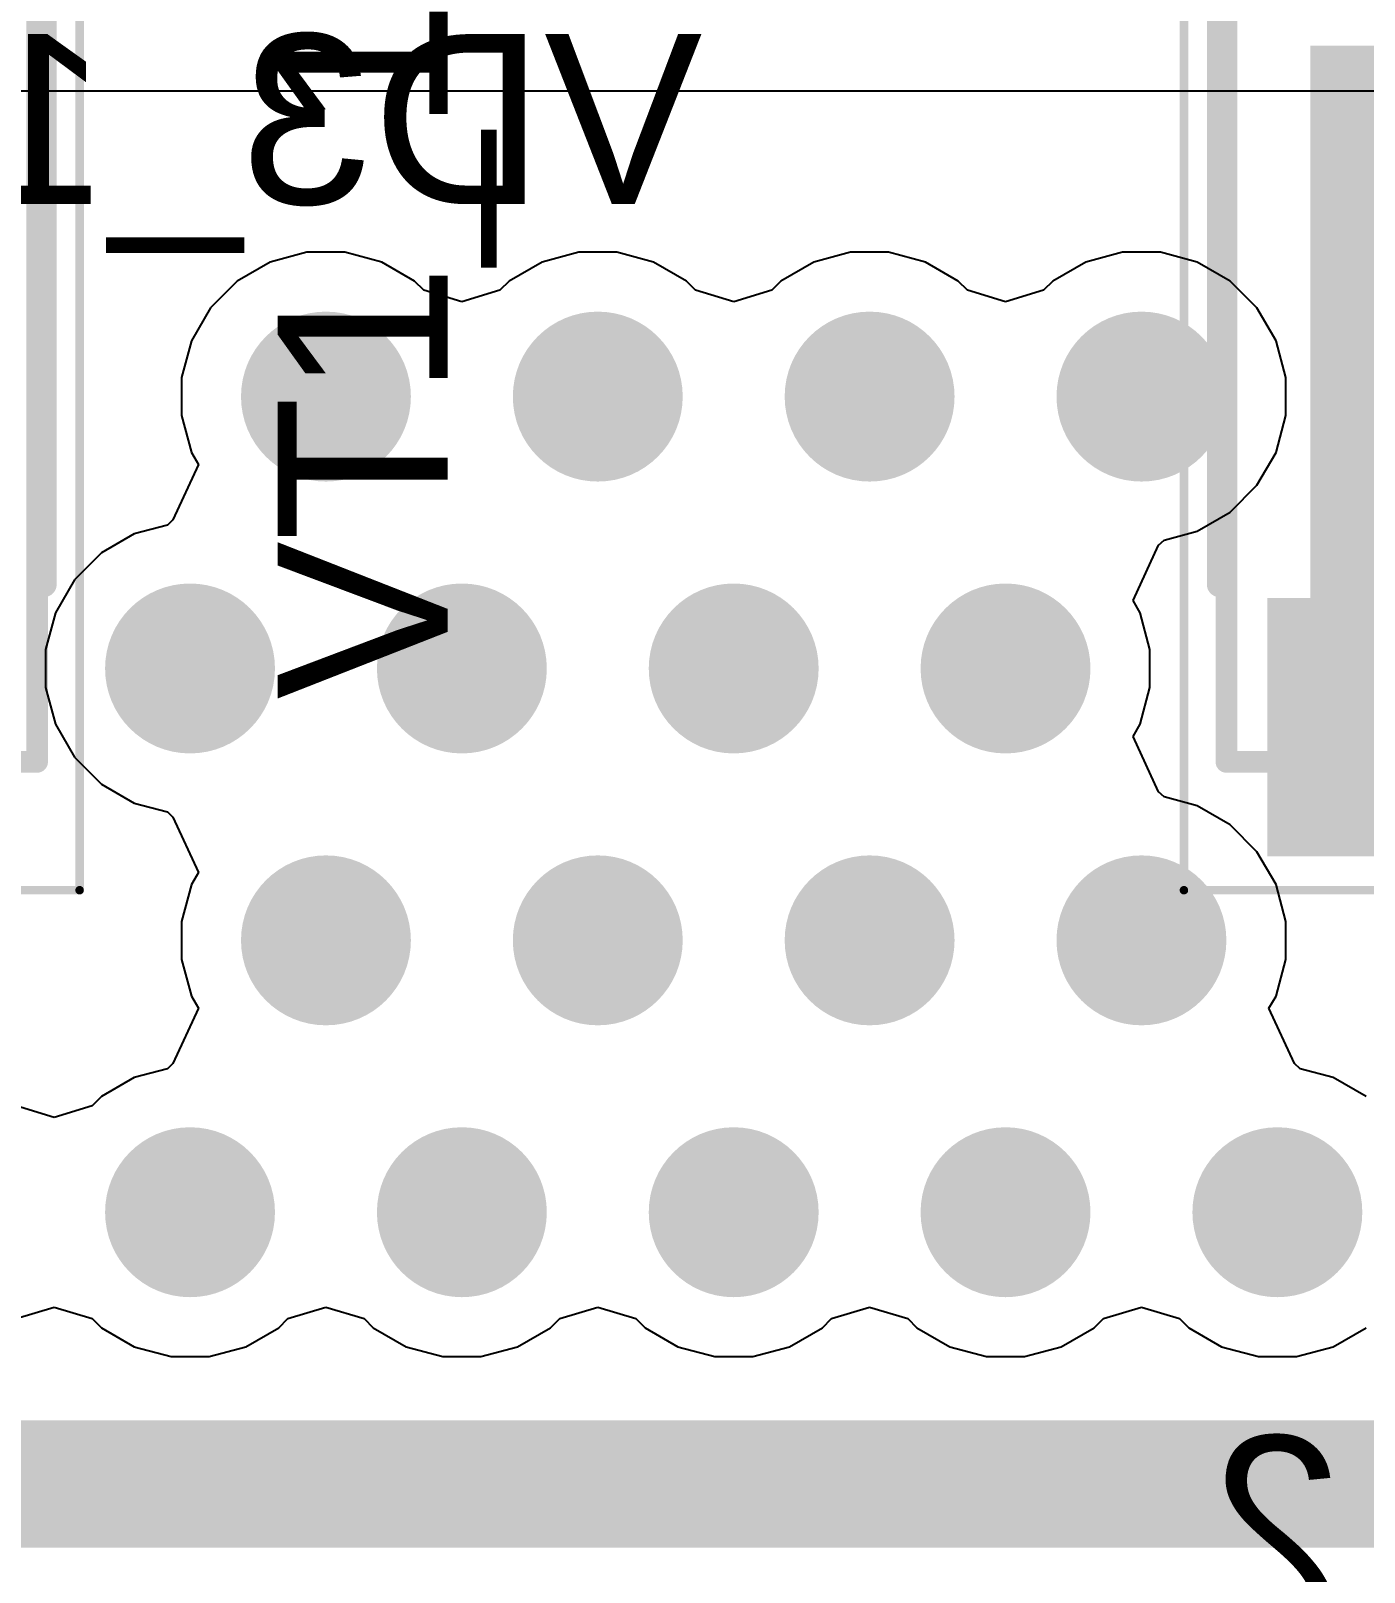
# Model space of a CAD drawing. Header units: inches. Extents: x 0 to 106, y 0 to 106.
# Drawn here: x 44.46 to 52.31, y 65.28 to 74.35 of the extents above; entities that cross this region are included whole.
import ezdxf

# ---------------------------------------------------------------- set-up
doc = ezdxf.new("R2010")
doc.units = ezdxf.units.IN
for name, color, linetype in [('Bottom Layer', 5, 'Continuous'), ('Bottom Overlay', 54, 'Continuous'), ('Layer 1', 16, 'Continuous'), ('Layer 2', 76, 'Continuous'), ('Mechanical 13', 56, 'Continuous'), ('Mechanical 15', 56, 'Continuous'), ('Top Layer', 1, 'Continuous'), ('Top Overlay', 2, 'Continuous'), ('Top Paste', 8, 'Continuous'), ('Top Solder', 216, 'Continuous'), ('Via Holes', 16, 'Continuous')]:
    doc.layers.add(name, color=color, linetype=linetype)
doc.styles.add('Arial', font='', dxfattribs={"height": 0.2})
doc.styles.get('Arial').set_extended_font_data('Arial')

# ---------------------------------------------------------------- blocks, each defined once
blk = doc.blocks.new('PQFN_5_6_367')
at = {"layer": 'Top Layer'}
for points in [[(-3.455, 2.21), (-2.035, 2.21), (-2.035, 1.6), (-3.455, 1.6)], [(3.455, 1.6), (2.035, 1.6), (2.035, 2.21), (3.455, 2.21)], [(-1.215, 1.955), (2.535, 1.955), (2.535, -1.955), (-1.215, -1.955)], [(-3.455, 0.94), (-2.035, 0.94), (-2.035, 0.33), (-3.455, 0.33)], [(3.455, 0.33), (2.035, 0.33), (2.035, 0.94), (3.455, 0.94)], [(-3.455, -0.33), (-2.035, -0.33), (-2.035, -0.94), (-3.455, -0.94)], [(3.455, -0.94), (2.035, -0.94), (2.035, -0.33), (3.455, -0.33)], [(-3.455, -1.6), (-2.035, -1.6), (-2.035, -2.21), (-3.455, -2.21)], [(3.455, -2.21), (2.035, -2.21), (2.035, -1.6), (3.455, -1.6)]]:
    blk.add_hatch(color=1, dxfattribs=at).paths.add_polyline_path(points)
at = {"layer": 'Top Paste'}
for points in [[(-3.455, 2.21), (-2.035, 2.21), (-2.035, 1.6), (-3.455, 1.6)], [(3.455, 1.6), (2.035, 1.6), (2.035, 2.21), (3.455, 2.21)], [(-3.455, 0.94), (-2.035, 0.94), (-2.035, 0.33), (-3.455, 0.33)], [(3.455, 0.33), (2.035, 0.33), (2.035, 0.94), (3.455, 0.94)], [(-3.455, -0.33), (-2.035, -0.33), (-2.035, -0.94), (-3.455, -0.94)], [(3.455, -0.94), (2.035, -0.94), (2.035, -0.33), (3.455, -0.33)], [(-3.455, -1.6), (-2.035, -1.6), (-2.035, -2.21), (-3.455, -2.21)], [(3.455, -2.21), (2.035, -2.21), (2.035, -1.6), (3.455, -1.6)]]:
    blk.add_hatch(color=8, dxfattribs=at).paths.add_polyline_path(points)
at = {"layer": 'Top Solder'}
for points in [[(-3.505, 2.26), (-1.985, 2.26), (-1.985, 1.55), (-3.505, 1.55)], [(3.505, 1.55), (1.985, 1.55), (1.985, 2.26), (3.505, 2.26)], [(-1.265, 2.005), (2.585, 2.005), (2.585, -2.005), (-1.265, -2.005)], [(-3.505, 0.99), (-1.985, 0.99), (-1.985, 0.28), (-3.505, 0.28)], [(3.505, 0.28), (1.985, 0.28), (1.985, 0.99), (3.505, 0.99)], [(-3.505, -0.28), (-1.985, -0.28), (-1.985, -0.99), (-3.505, -0.99)], [(3.505, -0.99), (1.985, -0.99), (1.985, -0.28), (3.505, -0.28)], [(-3.505, -1.55), (-1.985, -1.55), (-1.985, -2.26), (-3.505, -2.26)], [(3.505, -2.26), (1.985, -2.26), (1.985, -1.55), (3.505, -1.55)]]:
    blk.add_hatch(color=216, dxfattribs=at).paths.add_polyline_path(points)
at = {"layer": 'Mechanical 13'}
for points in [[(-2.95, -2.5, 0.127, 0.127, 0), (-2.95, 2.5, 0.127, 0.127, 0)], [(2.95, 2.5, 0.127, 0.127, 0), (-2.95, 2.5, 0.127, 0.127, 0)], [(2.95, -2.5, 0.127, 0.127, 0), (2.95, 2.5, 0.127, 0.127, 0)], [(2.95, -2.5, 0.127, 0.127, 0), (-2.95, -2.5, 0.127, 0.127, 0)]]:
    blk.add_lwpolyline(points, format="xyseb", dxfattribs=at)
for points in [[(-2.9817, 2.5, 0.0635, 0.0635, 1), (-2.9182, 2.5, 0.0635, 0.0635, 1)], [(-2.9817, 2.5, 0.0635, 0.0635, 1), (-2.9182, 2.5, 0.0635, 0.0635, 1)], [(2.9182, 2.5, 0.0635, 0.0635, 1), (2.9817, 2.5, 0.0635, 0.0635, 1)], [(2.9182, 2.5, 0.0635, 0.0635, 1), (2.9817, 2.5, 0.0635, 0.0635, 1)], [(-3.805, 1.905, 0.2, 0.2, 1), (-4.005, 1.905, 0.2, 0.2, 1)], [(-4.055, 1.905, 0.1, 0.1, 1), (-3.955, 1.905, 0.1, 0.1, 1)], [(-3.855, 1.905, 0.1, 0.1, 1), (-3.755, 1.905, 0.1, 0.1, 1)], [(-2.9817, -2.5, 0.0635, 0.0635, 1), (-2.9182, -2.5, 0.0635, 0.0635, 1)], [(-2.9817, -2.5, 0.0635, 0.0635, 1), (-2.9182, -2.5, 0.0635, 0.0635, 1)], [(2.9182, -2.5, 0.0635, 0.0635, 1), (2.9817, -2.5, 0.0635, 0.0635, 1)], [(2.9182, -2.5, 0.0635, 0.0635, 1), (2.9817, -2.5, 0.0635, 0.0635, 1)]]:
    blk.add_lwpolyline(points, format="xyseb", close=True, dxfattribs=at)
at = {"layer": 'Mechanical 15'}
for points in [[(-3.705, -2.75, 0.05, 0.05, 0), (-3.705, 2.75, 0.05, 0.05, 0)], [(3.705, 2.75, 0.05, 0.05, 0), (-3.705, 2.75, 0.05, 0.05, 0)], [(3.705, -2.75, 0.05, 0.05, 0), (3.705, 2.75, 0.05, 0.05, 0)], [(3.705, -2.75, 0.05, 0.05, 0), (-3.705, -2.75, 0.05, 0.05, 0)]]:
    blk.add_lwpolyline(points, format="xyseb", dxfattribs=at)
for points in [[(-3.7175, 2.75, 0.025, 0.025, 1), (-3.6925, 2.75, 0.025, 0.025, 1)], [(-3.7175, 2.75, 0.025, 0.025, 1), (-3.6925, 2.75, 0.025, 0.025, 1)], [(3.6925, 2.75, 0.025, 0.025, 1), (3.7175, 2.75, 0.025, 0.025, 1)], [(3.6925, 2.75, 0.025, 0.025, 1), (3.7175, 2.75, 0.025, 0.025, 1)], [(-3.7175, -2.75, 0.025, 0.025, 1), (-3.6925, -2.75, 0.025, 0.025, 1)], [(-3.7175, -2.75, 0.025, 0.025, 1), (-3.6925, -2.75, 0.025, 0.025, 1)], [(3.6925, -2.75, 0.025, 0.025, 1), (3.7175, -2.75, 0.025, 0.025, 1)], [(3.6925, -2.75, 0.025, 0.025, 1), (3.7175, -2.75, 0.025, 0.025, 1)]]:
    blk.add_lwpolyline(points, format="xyseb", close=True, dxfattribs=at)
at = {"layer": 'Top Overlay'}
for points in [[(1.905, 2.54, 0.15, 0.15, 0), (-1.651, 2.54, 0.15, 0.15, 0)], [(1.905, -2.54, 0.15, 0.15, 0), (-1.651, -2.54, 0.15, 0.15, 0)]]:
    blk.add_lwpolyline(points, format="xyseb", dxfattribs=at)
for points in [[(-1.6885, 2.54, 0.075, 0.075, 1), (-1.6135, 2.54, 0.075, 0.075, 1)], [(1.8675, 2.54, 0.075, 0.075, 1), (1.9425, 2.54, 0.075, 0.075, 1)], [(-3.805, 1.905, 0.2, 0.2, 1), (-4.005, 1.905, 0.2, 0.2, 1)], [(-4.055, 1.905, 0.1, 0.1, 1), (-3.955, 1.905, 0.1, 0.1, 1)], [(-3.855, 1.905, 0.1, 0.1, 1), (-3.755, 1.905, 0.1, 0.1, 1)], [(-1.6885, -2.54, 0.075, 0.075, 1), (-1.6135, -2.54, 0.075, 0.075, 1)], [(1.8675, -2.54, 0.075, 0.075, 1), (1.9425, -2.54, 0.075, 0.075, 1)]]:
    blk.add_lwpolyline(points, format="xyseb", close=True, dxfattribs=at)
at = {"layer": 'Top Paste'}
for p, q in [((-0.865, 0.175), (-0.865, 1.615)), ((-0.865, 1.615), (0.235, 1.615)), ((0.235, 1.615), (0.235, 0.175)), ((0.585, 0.175), (0.585, 1.615)), ((0.585, 1.615), (1.685, 1.615)), ((1.685, 1.615), (1.685, 0.175)), ((0.235, 0.175), (-0.865, 0.175)), ((1.685, 0.175), (0.585, 0.175)), ((-0.865, -1.615), (-0.865, -0.175)), ((-0.865, -0.175), (0.235, -0.175)), ((0.235, -0.175), (0.235, -1.615)), ((0.585, -1.615), (0.585, -0.175)), ((0.585, -0.175), (1.685, -0.175)), ((1.685, -0.175), (1.685, -1.615)), ((0.235, -1.615), (-0.865, -1.615)), ((1.685, -1.615), (0.585, -1.615))]:
    blk.add_line(p, q, dxfattribs=at)
blk = doc.blocks.new('PQFN_5_6_372')
at = {"layer": 'Top Layer'}
for points in [[(-3.455, 2.21), (-2.035, 2.21), (-2.035, 1.6), (-3.455, 1.6)], [(3.455, 1.6), (2.035, 1.6), (2.035, 2.21), (3.455, 2.21)], [(-1.215, 1.955), (2.535, 1.955), (2.535, -1.955), (-1.215, -1.955)], [(-3.455, 0.94), (-2.035, 0.94), (-2.035, 0.33), (-3.455, 0.33)], [(3.455, 0.33), (2.035, 0.33), (2.035, 0.94), (3.455, 0.94)], [(-3.455, -0.33), (-2.035, -0.33), (-2.035, -0.94), (-3.455, -0.94)], [(3.455, -0.94), (2.035, -0.94), (2.035, -0.33), (3.455, -0.33)], [(-3.455, -1.6), (-2.035, -1.6), (-2.035, -2.21), (-3.455, -2.21)], [(3.455, -2.21), (2.035, -2.21), (2.035, -1.6), (3.455, -1.6)]]:
    blk.add_hatch(color=1, dxfattribs=at).paths.add_polyline_path(points)
at = {"layer": 'Top Paste'}
for points in [[(-3.455, 2.21), (-2.035, 2.21), (-2.035, 1.6), (-3.455, 1.6)], [(3.455, 1.6), (2.035, 1.6), (2.035, 2.21), (3.455, 2.21)], [(-3.455, 0.94), (-2.035, 0.94), (-2.035, 0.33), (-3.455, 0.33)], [(3.455, 0.33), (2.035, 0.33), (2.035, 0.94), (3.455, 0.94)], [(-3.455, -0.33), (-2.035, -0.33), (-2.035, -0.94), (-3.455, -0.94)], [(3.455, -0.94), (2.035, -0.94), (2.035, -0.33), (3.455, -0.33)], [(-3.455, -1.6), (-2.035, -1.6), (-2.035, -2.21), (-3.455, -2.21)], [(3.455, -2.21), (2.035, -2.21), (2.035, -1.6), (3.455, -1.6)]]:
    blk.add_hatch(color=8, dxfattribs=at).paths.add_polyline_path(points)
at = {"layer": 'Top Solder'}
for points in [[(-3.505, 2.26), (-1.985, 2.26), (-1.985, 1.55), (-3.505, 1.55)], [(3.505, 1.55), (1.985, 1.55), (1.985, 2.26), (3.505, 2.26)], [(-1.265, 2.005), (2.585, 2.005), (2.585, -2.005), (-1.265, -2.005)], [(-3.505, 0.99), (-1.985, 0.99), (-1.985, 0.28), (-3.505, 0.28)], [(3.505, 0.28), (1.985, 0.28), (1.985, 0.99), (3.505, 0.99)], [(-3.505, -0.28), (-1.985, -0.28), (-1.985, -0.99), (-3.505, -0.99)], [(3.505, -0.99), (1.985, -0.99), (1.985, -0.28), (3.505, -0.28)], [(-3.505, -1.55), (-1.985, -1.55), (-1.985, -2.26), (-3.505, -2.26)], [(3.505, -2.26), (1.985, -2.26), (1.985, -1.55), (3.505, -1.55)]]:
    blk.add_hatch(color=216, dxfattribs=at).paths.add_polyline_path(points)
at = {"layer": 'Mechanical 13'}
for points in [[(-2.95, -2.5, 0.127, 0.127, 0), (-2.95, 2.5, 0.127, 0.127, 0)], [(2.95, 2.5, 0.127, 0.127, 0), (-2.95, 2.5, 0.127, 0.127, 0)], [(2.95, -2.5, 0.127, 0.127, 0), (2.95, 2.5, 0.127, 0.127, 0)], [(2.95, -2.5, 0.127, 0.127, 0), (-2.95, -2.5, 0.127, 0.127, 0)]]:
    blk.add_lwpolyline(points, format="xyseb", dxfattribs=at)
for points in [[(-2.9817, 2.5, 0.0635, 0.0635, 1), (-2.9182, 2.5, 0.0635, 0.0635, 1)], [(-2.9817, 2.5, 0.0635, 0.0635, 1), (-2.9182, 2.5, 0.0635, 0.0635, 1)], [(2.9182, 2.5, 0.0635, 0.0635, 1), (2.9817, 2.5, 0.0635, 0.0635, 1)], [(2.9182, 2.5, 0.0635, 0.0635, 1), (2.9817, 2.5, 0.0635, 0.0635, 1)], [(-3.805, 1.905, 0.2, 0.2, 1), (-4.005, 1.905, 0.2, 0.2, 1)], [(-4.055, 1.905, 0.1, 0.1, 1), (-3.955, 1.905, 0.1, 0.1, 1)], [(-3.855, 1.905, 0.1, 0.1, 1), (-3.755, 1.905, 0.1, 0.1, 1)], [(-2.9817, -2.5, 0.0635, 0.0635, 1), (-2.9182, -2.5, 0.0635, 0.0635, 1)], [(-2.9817, -2.5, 0.0635, 0.0635, 1), (-2.9182, -2.5, 0.0635, 0.0635, 1)], [(2.9182, -2.5, 0.0635, 0.0635, 1), (2.9817, -2.5, 0.0635, 0.0635, 1)], [(2.9182, -2.5, 0.0635, 0.0635, 1), (2.9817, -2.5, 0.0635, 0.0635, 1)]]:
    blk.add_lwpolyline(points, format="xyseb", close=True, dxfattribs=at)
at = {"layer": 'Mechanical 15'}
for points in [[(-3.705, -2.75, 0.05, 0.05, 0), (-3.705, 2.75, 0.05, 0.05, 0)], [(3.705, 2.75, 0.05, 0.05, 0), (-3.705, 2.75, 0.05, 0.05, 0)], [(3.705, -2.75, 0.05, 0.05, 0), (3.705, 2.75, 0.05, 0.05, 0)], [(3.705, -2.75, 0.05, 0.05, 0), (-3.705, -2.75, 0.05, 0.05, 0)]]:
    blk.add_lwpolyline(points, format="xyseb", dxfattribs=at)
for points in [[(-3.7175, 2.75, 0.025, 0.025, 1), (-3.6925, 2.75, 0.025, 0.025, 1)], [(-3.7175, 2.75, 0.025, 0.025, 1), (-3.6925, 2.75, 0.025, 0.025, 1)], [(3.6925, 2.75, 0.025, 0.025, 1), (3.7175, 2.75, 0.025, 0.025, 1)], [(3.6925, 2.75, 0.025, 0.025, 1), (3.7175, 2.75, 0.025, 0.025, 1)], [(-3.7175, -2.75, 0.025, 0.025, 1), (-3.6925, -2.75, 0.025, 0.025, 1)], [(-3.7175, -2.75, 0.025, 0.025, 1), (-3.6925, -2.75, 0.025, 0.025, 1)], [(3.6925, -2.75, 0.025, 0.025, 1), (3.7175, -2.75, 0.025, 0.025, 1)], [(3.6925, -2.75, 0.025, 0.025, 1), (3.7175, -2.75, 0.025, 0.025, 1)]]:
    blk.add_lwpolyline(points, format="xyseb", close=True, dxfattribs=at)
at = {"layer": 'Top Overlay'}
for points in [[(1.905, 2.54, 0.15, 0.15, 0), (-1.651, 2.54, 0.15, 0.15, 0)], [(1.905, -2.54, 0.15, 0.15, 0), (-1.651, -2.54, 0.15, 0.15, 0)]]:
    blk.add_lwpolyline(points, format="xyseb", dxfattribs=at)
for points in [[(-1.6885, 2.54, 0.075, 0.075, 1), (-1.6135, 2.54, 0.075, 0.075, 1)], [(1.8675, 2.54, 0.075, 0.075, 1), (1.9425, 2.54, 0.075, 0.075, 1)], [(-3.805, 1.905, 0.2, 0.2, 1), (-4.005, 1.905, 0.2, 0.2, 1)], [(-4.055, 1.905, 0.1, 0.1, 1), (-3.955, 1.905, 0.1, 0.1, 1)], [(-3.855, 1.905, 0.1, 0.1, 1), (-3.755, 1.905, 0.1, 0.1, 1)], [(-1.6885, -2.54, 0.075, 0.075, 1), (-1.6135, -2.54, 0.075, 0.075, 1)], [(1.8675, -2.54, 0.075, 0.075, 1), (1.9425, -2.54, 0.075, 0.075, 1)]]:
    blk.add_lwpolyline(points, format="xyseb", close=True, dxfattribs=at)
at = {"layer": 'Top Paste'}
for p, q in [((-0.865, 0.175), (-0.865, 1.615)), ((-0.865, 1.615), (0.235, 1.615)), ((0.235, 1.615), (0.235, 0.175)), ((0.585, 0.175), (0.585, 1.615)), ((0.585, 1.615), (1.685, 1.615)), ((1.685, 1.615), (1.685, 0.175)), ((0.235, 0.175), (-0.865, 0.175)), ((1.685, 0.175), (0.585, 0.175)), ((-0.865, -1.615), (-0.865, -0.175)), ((-0.865, -0.175), (0.235, -0.175)), ((0.235, -0.175), (0.235, -1.615)), ((0.585, -1.615), (0.585, -0.175)), ((0.585, -0.175), (1.685, -0.175)), ((1.685, -0.175), (1.685, -1.615)), ((0.235, -1.615), (-0.865, -1.615)), ((1.685, -1.615), (0.585, -1.615))]:
    blk.add_line(p, q, dxfattribs=at)

msp = doc.modelspace()

# ---------------------------------------------------------------- hatches: boundary and pattern name
at = {"layer": 'Bottom Layer'}
h = msp.add_hatch(color=5, dxfattribs=at)
edge = h.paths.add_edge_path()
edge.add_arc((46.2, 72.2), 0.5, 0, 360)
h = msp.add_hatch(color=5, dxfattribs=at)
edge = h.paths.add_edge_path()
edge.add_arc((47.8, 72.2), 0.5, 0, 360)
h = msp.add_hatch(color=5, dxfattribs=at)
edge = h.paths.add_edge_path()
edge.add_arc((49.4, 72.2), 0.5, 0, 360)
h = msp.add_hatch(color=5, dxfattribs=at)
edge = h.paths.add_edge_path()
edge.add_arc((51, 72.2), 0.5, 0, 360)
h = msp.add_hatch(color=5, dxfattribs=at)
edge = h.paths.add_edge_path()
edge.add_arc((45.4, 70.6), 0.5, 0, 360)
h = msp.add_hatch(color=5, dxfattribs=at)
edge = h.paths.add_edge_path()
edge.add_arc((47, 70.6), 0.5, 0, 360)
h = msp.add_hatch(color=5, dxfattribs=at)
edge = h.paths.add_edge_path()
edge.add_arc((48.6, 70.6), 0.5, 0, 360)
h = msp.add_hatch(color=5, dxfattribs=at)
edge = h.paths.add_edge_path()
edge.add_arc((50.2, 70.6), 0.5, 0, 360)
h = msp.add_hatch(color=5, dxfattribs=at)
edge = h.paths.add_edge_path()
edge.add_arc((46.2, 69), 0.5, 0, 360)
h = msp.add_hatch(color=5, dxfattribs=at)
edge = h.paths.add_edge_path()
edge.add_arc((47.8, 69), 0.5, 0, 360)
h = msp.add_hatch(color=5, dxfattribs=at)
edge = h.paths.add_edge_path()
edge.add_arc((49.4, 69), 0.5, 0, 360)
h = msp.add_hatch(color=5, dxfattribs=at)
edge = h.paths.add_edge_path()
edge.add_arc((51, 69), 0.5, 0, 360)
h = msp.add_hatch(color=5, dxfattribs=at)
edge = h.paths.add_edge_path()
edge.add_arc((45.4, 67.4), 0.5, 0, 360)
h = msp.add_hatch(color=5, dxfattribs=at)
edge = h.paths.add_edge_path()
edge.add_arc((47, 67.4), 0.5, 0, 360)
h = msp.add_hatch(color=5, dxfattribs=at)
edge = h.paths.add_edge_path()
edge.add_arc((48.6, 67.4), 0.5, 0, 360)
h = msp.add_hatch(color=5, dxfattribs=at)
edge = h.paths.add_edge_path()
edge.add_arc((50.2, 67.4), 0.5, 0, 360)
h = msp.add_hatch(color=5, dxfattribs=at)
edge = h.paths.add_edge_path()
edge.add_arc((51.8, 67.4), 0.5, 0, 360)
at = {"layer": 'Layer 1'}
h = msp.add_hatch(color=16, dxfattribs=at)
edge = h.paths.add_edge_path()
edge.add_arc((46.2, 72.2), 0.5, 0, 360)
h = msp.add_hatch(color=16, dxfattribs=at)
edge = h.paths.add_edge_path()
edge.add_arc((47.8, 72.2), 0.5, 0, 360)
h = msp.add_hatch(color=16, dxfattribs=at)
edge = h.paths.add_edge_path()
edge.add_arc((49.4, 72.2), 0.5, 0, 360)
h = msp.add_hatch(color=16, dxfattribs=at)
edge = h.paths.add_edge_path()
edge.add_arc((51, 72.2), 0.5, 0, 360)
h = msp.add_hatch(color=16, dxfattribs=at)
edge = h.paths.add_edge_path()
edge.add_arc((45.4, 70.6), 0.5, 0, 360)
h = msp.add_hatch(color=16, dxfattribs=at)
edge = h.paths.add_edge_path()
edge.add_arc((47, 70.6), 0.5, 0, 360)
h = msp.add_hatch(color=16, dxfattribs=at)
edge = h.paths.add_edge_path()
edge.add_arc((48.6, 70.6), 0.5, 0, 360)
h = msp.add_hatch(color=16, dxfattribs=at)
edge = h.paths.add_edge_path()
edge.add_arc((50.2, 70.6), 0.5, 0, 360)
h = msp.add_hatch(color=16, dxfattribs=at)
edge = h.paths.add_edge_path()
edge.add_arc((46.2, 69), 0.5, 0, 360)
h = msp.add_hatch(color=16, dxfattribs=at)
edge = h.paths.add_edge_path()
edge.add_arc((47.8, 69), 0.5, 0, 360)
h = msp.add_hatch(color=16, dxfattribs=at)
edge = h.paths.add_edge_path()
edge.add_arc((49.4, 69), 0.5, 0, 360)
h = msp.add_hatch(color=16, dxfattribs=at)
edge = h.paths.add_edge_path()
edge.add_arc((51, 69), 0.5, 0, 360)
h = msp.add_hatch(color=16, dxfattribs=at)
edge = h.paths.add_edge_path()
edge.add_arc((45.4, 67.4), 0.5, 0, 360)
h = msp.add_hatch(color=16, dxfattribs=at)
edge = h.paths.add_edge_path()
edge.add_arc((47, 67.4), 0.5, 0, 360)
h = msp.add_hatch(color=16, dxfattribs=at)
edge = h.paths.add_edge_path()
edge.add_arc((48.6, 67.4), 0.5, 0, 360)
h = msp.add_hatch(color=16, dxfattribs=at)
edge = h.paths.add_edge_path()
edge.add_arc((50.2, 67.4), 0.5, 0, 360)
h = msp.add_hatch(color=16, dxfattribs=at)
edge = h.paths.add_edge_path()
edge.add_arc((51.8, 67.4), 0.5, 0, 360)
at = {"layer": 'Layer 2'}
h = msp.add_hatch(color=76, dxfattribs=at)
edge = h.paths.add_edge_path()
edge.add_arc((46.2, 72.2), 0.5, 0, 360)
h = msp.add_hatch(color=76, dxfattribs=at)
edge = h.paths.add_edge_path()
edge.add_arc((47.8, 72.2), 0.5, 0, 360)
h = msp.add_hatch(color=76, dxfattribs=at)
edge = h.paths.add_edge_path()
edge.add_arc((49.4, 72.2), 0.5, 0, 360)
h = msp.add_hatch(color=76, dxfattribs=at)
edge = h.paths.add_edge_path()
edge.add_arc((51, 72.2), 0.5, 0, 360)
h = msp.add_hatch(color=76, dxfattribs=at)
edge = h.paths.add_edge_path()
edge.add_arc((45.4, 70.6), 0.5, 0, 360)
h = msp.add_hatch(color=76, dxfattribs=at)
edge = h.paths.add_edge_path()
edge.add_arc((47, 70.6), 0.5, 0, 360)
h = msp.add_hatch(color=76, dxfattribs=at)
edge = h.paths.add_edge_path()
edge.add_arc((48.6, 70.6), 0.5, 0, 360)
h = msp.add_hatch(color=76, dxfattribs=at)
edge = h.paths.add_edge_path()
edge.add_arc((50.2, 70.6), 0.5, 0, 360)
h = msp.add_hatch(color=76, dxfattribs=at)
edge = h.paths.add_edge_path()
edge.add_arc((46.2, 69), 0.5, 0, 360)
h = msp.add_hatch(color=76, dxfattribs=at)
edge = h.paths.add_edge_path()
edge.add_arc((47.8, 69), 0.5, 0, 360)
h = msp.add_hatch(color=76, dxfattribs=at)
edge = h.paths.add_edge_path()
edge.add_arc((49.4, 69), 0.5, 0, 360)
h = msp.add_hatch(color=76, dxfattribs=at)
edge = h.paths.add_edge_path()
edge.add_arc((51, 69), 0.5, 0, 360)
h = msp.add_hatch(color=76, dxfattribs=at)
edge = h.paths.add_edge_path()
edge.add_arc((45.4, 67.4), 0.5, 0, 360)
h = msp.add_hatch(color=76, dxfattribs=at)
edge = h.paths.add_edge_path()
edge.add_arc((47, 67.4), 0.5, 0, 360)
h = msp.add_hatch(color=76, dxfattribs=at)
edge = h.paths.add_edge_path()
edge.add_arc((48.6, 67.4), 0.5, 0, 360)
h = msp.add_hatch(color=76, dxfattribs=at)
edge = h.paths.add_edge_path()
edge.add_arc((50.2, 67.4), 0.5, 0, 360)
h = msp.add_hatch(color=76, dxfattribs=at)
edge = h.paths.add_edge_path()
edge.add_arc((51.8, 67.4), 0.5, 0, 360)
at = {"layer": 'Top Layer'}
h = msp.add_hatch(color=1, dxfattribs=at)
edge = h.paths.add_edge_path()
edge.add_arc((46.2, 72.2), 0.5, 0, 360)
h = msp.add_hatch(color=1, dxfattribs=at)
edge = h.paths.add_edge_path()
edge.add_arc((47.8, 72.2), 0.5, 0, 360)
h = msp.add_hatch(color=1, dxfattribs=at)
edge = h.paths.add_edge_path()
edge.add_arc((49.4, 72.2), 0.5, 0, 360)
h = msp.add_hatch(color=1, dxfattribs=at)
edge = h.paths.add_edge_path()
edge.add_arc((51, 72.2), 0.5, 0, 360)
h = msp.add_hatch(color=1, dxfattribs=at)
edge = h.paths.add_edge_path()
edge.add_arc((45.4, 70.6), 0.5, 0, 360)
h = msp.add_hatch(color=1, dxfattribs=at)
edge = h.paths.add_edge_path()
edge.add_arc((47, 70.6), 0.5, 0, 360)
h = msp.add_hatch(color=1, dxfattribs=at)
edge = h.paths.add_edge_path()
edge.add_arc((48.6, 70.6), 0.5, 0, 360)
h = msp.add_hatch(color=1, dxfattribs=at)
edge = h.paths.add_edge_path()
edge.add_arc((50.2, 70.6), 0.5, 0, 360)
h = msp.add_hatch(color=1, dxfattribs=at)
edge = h.paths.add_edge_path()
edge.add_arc((46.2, 69), 0.5, 0, 360)
h = msp.add_hatch(color=1, dxfattribs=at)
edge = h.paths.add_edge_path()
edge.add_arc((47.8, 69), 0.5, 0, 360)
h = msp.add_hatch(color=1, dxfattribs=at)
edge = h.paths.add_edge_path()
edge.add_arc((49.4, 69), 0.5, 0, 360)
h = msp.add_hatch(color=1, dxfattribs=at)
edge = h.paths.add_edge_path()
edge.add_arc((51, 69), 0.5, 0, 360)
h = msp.add_hatch(color=1, dxfattribs=at)
edge = h.paths.add_edge_path()
edge.add_arc((45.4, 67.4), 0.5, 0, 360)
h = msp.add_hatch(color=1, dxfattribs=at)
edge = h.paths.add_edge_path()
edge.add_arc((47, 67.4), 0.5, 0, 360)
h = msp.add_hatch(color=1, dxfattribs=at)
edge = h.paths.add_edge_path()
edge.add_arc((48.6, 67.4), 0.5, 0, 360)
h = msp.add_hatch(color=1, dxfattribs=at)
edge = h.paths.add_edge_path()
edge.add_arc((50.2, 67.4), 0.5, 0, 360)
h = msp.add_hatch(color=1, dxfattribs=at)
edge = h.paths.add_edge_path()
edge.add_arc((51.8, 67.4), 0.5, 0, 360)
at = {"layer": 'Via Holes'}
h = msp.add_hatch(color=7, dxfattribs=at)
edge = h.paths.add_edge_path()
edge.add_arc((46.2, 72.2), 0.25, 0, 360)
h = msp.add_hatch(color=7, dxfattribs=at)
edge = h.paths.add_edge_path()
edge.add_arc((47.8, 72.2), 0.25, 0, 360)
h = msp.add_hatch(color=7, dxfattribs=at)
edge = h.paths.add_edge_path()
edge.add_arc((49.4, 72.2), 0.25, 0, 360)
h = msp.add_hatch(color=7, dxfattribs=at)
edge = h.paths.add_edge_path()
edge.add_arc((51, 72.2), 0.25, 0, 360)
h = msp.add_hatch(color=7, dxfattribs=at)
edge = h.paths.add_edge_path()
edge.add_arc((45.4, 70.6), 0.25, 0, 360)
h = msp.add_hatch(color=7, dxfattribs=at)
edge = h.paths.add_edge_path()
edge.add_arc((47, 70.6), 0.25, 0, 360)
h = msp.add_hatch(color=7, dxfattribs=at)
edge = h.paths.add_edge_path()
edge.add_arc((48.6, 70.6), 0.25, 0, 360)
h = msp.add_hatch(color=7, dxfattribs=at)
edge = h.paths.add_edge_path()
edge.add_arc((50.2, 70.6), 0.25, 0, 360)
h = msp.add_hatch(color=7, dxfattribs=at)
edge = h.paths.add_edge_path()
edge.add_arc((46.2, 69), 0.25, 0, 360)
h = msp.add_hatch(color=7, dxfattribs=at)
edge = h.paths.add_edge_path()
edge.add_arc((47.8, 69), 0.25, 0, 360)
h = msp.add_hatch(color=7, dxfattribs=at)
edge = h.paths.add_edge_path()
edge.add_arc((49.4, 69), 0.25, 0, 360)
h = msp.add_hatch(color=7, dxfattribs=at)
edge = h.paths.add_edge_path()
edge.add_arc((51, 69), 0.25, 0, 360)
h = msp.add_hatch(color=7, dxfattribs=at)
edge = h.paths.add_edge_path()
edge.add_arc((45.4, 67.4), 0.25, 0, 360)
h = msp.add_hatch(color=7, dxfattribs=at)
edge = h.paths.add_edge_path()
edge.add_arc((47, 67.4), 0.25, 0, 360)
h = msp.add_hatch(color=7, dxfattribs=at)
edge = h.paths.add_edge_path()
edge.add_arc((48.6, 67.4), 0.25, 0, 360)
h = msp.add_hatch(color=7, dxfattribs=at)
edge = h.paths.add_edge_path()
edge.add_arc((50.2, 67.4), 0.25, 0, 360)
h = msp.add_hatch(color=7, dxfattribs=at)
edge = h.paths.add_edge_path()
edge.add_arc((51.8, 67.4), 0.25, 0, 360)

# ---------------------------------------------------------------- linework, layer by layer
at = {"layer": 'Bottom Layer'}
msp.add_lwpolyline([(35.365, 65.8, 0.75, 0.75, 0), (56, 65.8, 0.75, 0.75, 0)], format="xyseb", dxfattribs=at)
at = {"layer": 'Layer 2'}
for p, q in [((46.0881, 73.05), (45.8719, 72.992)), ((46.3119, 73.05), (46.0881, 73.05)), ((46.528, 72.992), (46.3119, 73.05)), ((47.6881, 73.05), (47.4719, 72.992)), ((47.9119, 73.05), (47.6881, 73.05)), ((48.128, 72.992), (47.9119, 73.05)), ((49.2881, 73.05), (49.0719, 72.992)), ((49.5119, 73.05), (49.2881, 73.05)), ((49.728, 72.992), (49.5119, 73.05)), ((50.8881, 73.05), (50.6719, 72.992)), ((51.1119, 73.05), (50.8881, 73.05)), ((51.328, 72.992), (51.1119, 73.05)), ((45.8719, 72.992), (45.678, 72.8801)), ((46.7219, 72.8801), (46.528, 72.992)), ((47.4719, 72.992), (47.278, 72.8801)), ((48.3219, 72.8801), (48.128, 72.992)), ((49.0719, 72.992), (48.878, 72.8801)), ((49.9219, 72.8801), (49.728, 72.992)), ((50.6719, 72.992), (50.478, 72.8801)), ((51.5219, 72.8801), (51.328, 72.992)), ((45.678, 72.8801), (45.5198, 72.7219)), ((46.7759, 72.8261), (46.7219, 72.8801)), ((47.278, 72.8801), (47.2241, 72.8261)), ((48.3758, 72.8261), (48.3219, 72.8801)), ((48.878, 72.8801), (48.8241, 72.8261)), ((49.9758, 72.8261), (49.9219, 72.8801)), ((50.478, 72.8801), (50.4241, 72.8261)), ((51.6801, 72.7219), (51.5219, 72.8801)), ((47, 72.7582), (46.7759, 72.8261)), ((47.2241, 72.8261), (47, 72.7582)), ((48.6, 72.7582), (48.3758, 72.8261)), ((48.8241, 72.8261), (48.6, 72.7582)), ((50.2, 72.7582), (49.9758, 72.8261)), ((50.4241, 72.8261), (50.2, 72.7582)), ((45.5198, 72.7219), (45.4079, 72.528)), ((51.792, 72.528), (51.6801, 72.7219)), ((45.4079, 72.528), (45.35, 72.3119)), ((51.85, 72.3119), (51.792, 72.528)), ((45.35, 72.3119), (45.35, 72.088)), ((51.85, 72.088), (51.85, 72.3119)), ((45.35, 72.088), (45.4079, 71.8719)), ((51.792, 71.8719), (51.85, 72.088)), ((45.4079, 71.8719), (45.4494, 71.8)), ((51.6801, 71.678), (51.792, 71.8719)), ((45.4494, 71.8), (45.2993, 71.4744)), ((51.5219, 71.5198), (51.6801, 71.678)), ((51.328, 71.4079), (51.5219, 71.5198)), ((45.0719, 71.392), (44.878, 71.2801)), ((45.2666, 71.4442), (45.0719, 71.392)), ((45.2993, 71.4744), (45.2666, 71.4442)), ((51.1333, 71.3557), (51.328, 71.4079)), ((50.9505, 71), (51.1006, 71.3255)), ((51.1006, 71.3255), (51.1333, 71.3557)), ((44.878, 71.2801), (44.7198, 71.1219)), ((44.7198, 71.1219), (44.6079, 70.928)), ((50.992, 70.928), (50.9505, 71)), ((44.6079, 70.928), (44.55, 70.7119)), ((51.05, 70.7119), (50.992, 70.928)), ((44.55, 70.7119), (44.55, 70.488)), ((51.05, 70.488), (51.05, 70.7119)), ((44.55, 70.488), (44.6079, 70.2719)), ((50.992, 70.2719), (51.05, 70.488)), ((44.6079, 70.2719), (44.7198, 70.078)), ((50.9505, 70.2), (50.992, 70.2719)), ((51.1006, 69.8744), (50.9505, 70.2)), ((44.7198, 70.078), (44.878, 69.9198)), ((44.878, 69.9198), (45.0719, 69.8079)), ((51.1333, 69.8442), (51.1006, 69.8744)), ((45.0719, 69.8079), (45.2666, 69.7557)), ((45.2666, 69.7557), (45.2993, 69.7255)), ((51.328, 69.792), (51.1333, 69.8442)), ((51.5219, 69.6801), (51.328, 69.792)), ((45.2993, 69.7255), (45.4494, 69.4)), ((51.6801, 69.5219), (51.5219, 69.6801)), ((51.792, 69.328), (51.6801, 69.5219)), ((45.4494, 69.4), (45.4079, 69.328)), ((45.4079, 69.328), (45.35, 69.1119)), ((51.85, 69.1119), (51.792, 69.328)), ((45.35, 69.1119), (45.35, 68.888)), ((51.85, 68.888), (51.85, 69.1119)), ((45.35, 68.888), (45.4079, 68.6719)), ((51.792, 68.6719), (51.85, 68.888)), ((45.4079, 68.6719), (45.4494, 68.6)), ((51.7505, 68.6), (51.792, 68.6719)), ((45.4494, 68.6), (45.2993, 68.2744)), ((51.9006, 68.2744), (51.7505, 68.6)), ((45.2666, 68.2442), (45.0719, 68.192)), ((45.2993, 68.2744), (45.2666, 68.2442)), ((51.9333, 68.2442), (51.9006, 68.2744)), ((52.128, 68.192), (51.9333, 68.2442)), ((45.0719, 68.192), (44.878, 68.0801)), ((52.3219, 68.0801), (52.128, 68.192)), ((44.878, 68.0801), (44.8241, 68.0261)), ((44.6, 67.9582), (44.3758, 68.0261)), ((44.8241, 68.0261), (44.6, 67.9582)), ((44.3758, 66.7738), (44.6, 66.8417)), ((44.6, 66.8417), (44.8241, 66.7738)), ((44.8241, 66.7738), (44.878, 66.7198)), ((45.9219, 66.7198), (45.9758, 66.7738)), ((45.9758, 66.7738), (46.2, 66.8417)), ((46.2, 66.8417), (46.4241, 66.7738)), ((46.4241, 66.7738), (46.478, 66.7198)), ((47.5219, 66.7198), (47.5758, 66.7738)), ((47.5758, 66.7738), (47.8, 66.8417)), ((47.8, 66.8417), (48.0241, 66.7738)), ((48.0241, 66.7738), (48.078, 66.7198)), ((49.1219, 66.7198), (49.1758, 66.7738)), ((49.1758, 66.7738), (49.4, 66.8417)), ((49.4, 66.8417), (49.6241, 66.7738)), ((49.6241, 66.7738), (49.678, 66.7198)), ((50.7219, 66.7198), (50.7758, 66.7738)), ((50.7758, 66.7738), (51, 66.8417)), ((51, 66.8417), (51.2241, 66.7738)), ((51.2241, 66.7738), (51.278, 66.7198)), ((44.878, 66.7198), (45.0719, 66.6079)), ((45.728, 66.6079), (45.9219, 66.7198)), ((46.478, 66.7198), (46.6719, 66.6079)), ((47.328, 66.6079), (47.5219, 66.7198)), ((48.078, 66.7198), (48.2719, 66.6079)), ((48.928, 66.6079), (49.1219, 66.7198)), ((49.678, 66.7198), (49.8719, 66.6079)), ((50.528, 66.6079), (50.7219, 66.7198)), ((51.278, 66.7198), (51.4719, 66.6079)), ((52.128, 66.6079), (52.3219, 66.7198)), ((45.0719, 66.6079), (45.2881, 66.55)), ((45.5119, 66.55), (45.728, 66.6079)), ((46.6719, 66.6079), (46.8881, 66.55)), ((47.1119, 66.55), (47.328, 66.6079)), ((48.2719, 66.6079), (48.4881, 66.55)), ((48.7119, 66.55), (48.928, 66.6079)), ((49.8719, 66.6079), (50.0881, 66.55)), ((50.3119, 66.55), (50.528, 66.6079)), ((51.4719, 66.6079), (51.6881, 66.55)), ((51.9119, 66.55), (52.128, 66.6079)), ((45.2881, 66.55), (45.5119, 66.55)), ((46.8881, 66.55), (47.1119, 66.55)), ((48.4881, 66.55), (48.7119, 66.55)), ((50.0881, 66.55), (50.3119, 66.55)), ((51.6881, 66.55), (51.9119, 66.55))]:
    msp.add_line(p, q, dxfattribs=at)
at = {"layer": 'Top Layer'}
msp.add_line((35.5, 74), (71.75, 74), dxfattribs=at)

# ---------------------------------------------------------------- block references
at = {"rotation": 270}
for name, p in [('PQFN_5_6_372', (42, 73)), ('PQFN_5_6_367', (54, 73))]:
    msp.add_blockref(name, p, dxfattribs=at)

# ---------------------------------------------------------------- texts
at = {"layer": 'Bottom Overlay', "style": 'Arial', "text_generation_flag": 2}
for s, p in [('VD3_1', (48.416, 73.3335)), ('C1_2', (54.7494, 65.0835))]:
    msp.add_text(s, height=1, dxfattribs=at).set_placement(p)
at = {"layer": 'Top Overlay', "style": 'Arial'}
msp.add_text('VT1_1', height=1, rotation=90, dxfattribs=at).set_placement((46.9165, 70.4173))

doc.saveas('drawing.dxf')
